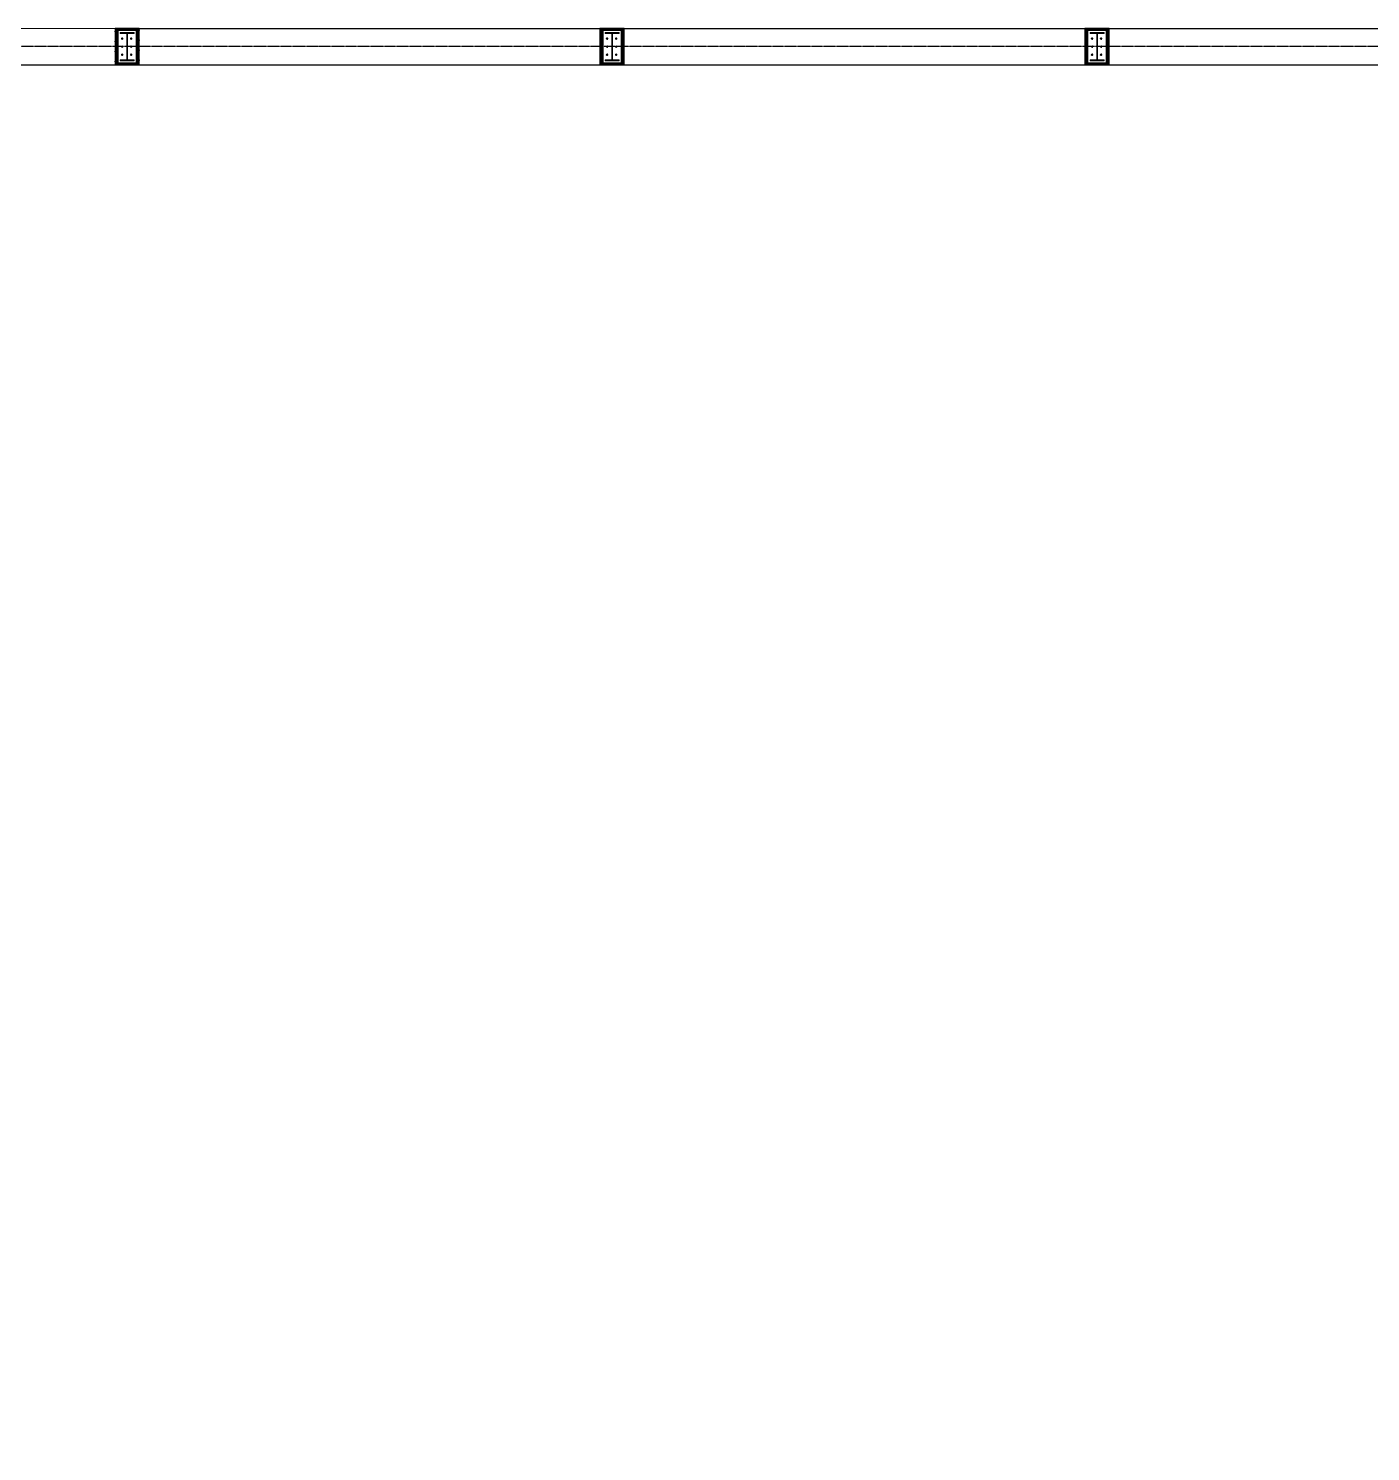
# Model space of a CAD drawing. Header units: millimetres. Extents: x -61993 to 642891, y -429158 to 50967.
# Drawn here: x 609680 to 626285, y -359073 to -341467 of the extents above; entities that cross this region are included whole.
import ezdxf

# ---------------------------------------------------------------- set-up
doc = ezdxf.new("R2010")
doc.units = ezdxf.units.MM
doc.linetypes.add('CENTER', pattern=[50.8, 31.75, -6.35, 6.35, -6.35])
for name, color, linetype, lineweight in [('0.00', 252, 'Continuous', 0), ('0.05', 40, 'Continuous', 5), ('0.09', 172, 'Continuous', 9), ('0.13', 10, 'Continuous', 13), ('WF 300 X 150', 43, 'Continuous', 0)]:
    doc.layers.add(name, color=color, linetype=linetype, lineweight=lineweight)
doc.layers.add('Steel', color=152, linetype='Continuous')
pattern_1 = [(45, (1363.141, -798.975), (-8.838835, 8.838835), []), (45, (1371.98, -798.975), (-8.838835, 8.838835), [15.625, -3.125, 0, -3.125])]

# ---------------------------------------------------------------- blocks, each defined once
blk = doc.blocks.new('A$C085D16B7')
at = {"layer": '0.00', "ltscale": 0.5}
h = blk.add_hatch(dxfattribs=at)
h.set_pattern_fill('ANSI35', color=256, scale=50, style=0)
h.set_pattern_definition(pattern_1)
h.paths.add_polyline_path([(450, 288), (0, 288), (25, 250), (425, 250)])
h.paths.add_polyline_path([(425, 25), (25, 25), (0, -12), (450, -12)])
h = blk.add_hatch(dxfattribs=at)
h.set_pattern_fill('ANSI35', color=256, scale=50, style=0)
h.set_pattern_definition([(135, (-913.16, -798.975), (8.83883, 8.83883), []), (135, (-921.999, -798.975), (8.83883, 8.83883), [15.625, -3.125, 0, -3.125])])
h.paths.add_polyline_path([(0, 288), (25, 250), (25, 25), (0, -12)])
at = {"layer": '0.00'}
h = blk.add_hatch(dxfattribs=at)
h.set_pattern_fill('ANSI31', color=256, scale=30, angle=-90, style=0)
h.set_pattern_definition([(315, (619428.904, -11494.7824), (2.65165043, 2.65165043), [])])
edge = h.paths.add_edge_path()
edge.add_line((389, 225), (400, 225))
edge.add_line((400, 225), (400, 50))
edge.add_line((400, 50), (389, 50))
edge.add_line((389, 50), (389, 129))
edge.add_arc((384, 129), 5, 0, 90)
edge.add_line((384, 134), (66, 134))
edge.add_arc((66, 129), 5, 90, 180)
edge.add_line((61, 129), (61, 50))
edge.add_line((61, 50), (50, 50))
edge.add_line((50, 50), (50, 225))
edge.add_line((50, 225), (61, 225))
edge.add_line((61, 225), (61, 146))
edge.add_arc((66, 146), 5, 180, 270)
edge.add_line((66, 141), (384, 141))
edge.add_arc((384, 146), 5, -90, 0)
edge.add_line((389, 146), (389, 225))
at = {"layer": '0.00', "ltscale": 0.5}
h = blk.add_hatch(dxfattribs=at)
h.set_pattern_fill('ANSI35', color=256, scale=50, style=0)
h.set_pattern_definition(pattern_1)
h.paths.add_polyline_path([(450, 288), (425, 250), (425, 25), (450, -12)])
at = {"layer": '0.05', "ltscale": 0.5}
for points in [[(0, 288), (25, 250)], [(425, 250), (450, 288)], [(25, 25), (0, -12)], [(425, 25), (450, -12)]]:
    blk.add_lwpolyline(points, dxfattribs=at)
blk.add_lwpolyline([(0, -12), (450, -12), (450, 288), (0, 288)], close=True, dxfattribs=at)
at = {"layer": '0.05'}
blk.add_lwpolyline([(25, 250), (25, 25), (425, 25), (425, 250)], close=True, dxfattribs=at)
at = {"layer": '0.09'}
blk.add_lwpolyline([(389, 225), (400, 225), (400, 50), (389, 50), (389, 129, 0.414214), (384, 134), (66, 134, 0.414214), (61, 129), (61, 50), (50, 50), (50, 225), (61, 225), (61, 146, 0.414214), (66, 141), (384, 141, 0.414214), (389, 146)], format="xyb", close=True, dxfattribs=at)
at = {"layer": 'WF 300 X 150'}
for p, q in [((113, 200), (137, 200)), ((125, 212), (125, 188)), ((237, 200), (213, 200)), ((225, 212), (225, 188)), ((337, 200), (313, 200)), ((325, 212), (325, 188)), ((113, 88), (137, 88)), ((125, 76), (125, 99)), ((237, 88), (213, 88)), ((225, 76), (225, 99)), ((337, 88), (313, 88)), ((325, 76), (325, 99))]:
    blk.add_line(p, q, dxfattribs=at)
for centre in [(125, 200), (225, 200), (325, 200), (125, 88), (225, 88), (325, 88)]:
    blk.add_circle(centre, 9.55, dxfattribs=at)
blk = doc.blocks.new('*U166')
at = {"layer": '0.05', "ltscale": 0.5, "rotation": 89.99999999999999}
blk.add_blockref('A$C085D16B7', (138, -225), dxfattribs=at)
blk = doc.blocks.new('*U167')
at = {"color": 0, "linetype": 'ByBlock', "lineweight": -2, "transparency": 16777216}
blk.add_blockref('*U166', (102000, 32700), dxfattribs=at)
blk = doc.blocks.new('Steel Column')
at = {"layer": 'Steel'}
blk.add_lwpolyline([(150, -225), (150, 225), (-150, 225), (-150, -225)], close=True, dxfattribs=at)
blk = doc.blocks.new('*U168')
blk.add_blockref('Steel Column', (0, 0))
blk = doc.blocks.new('*U169')
at = {"color": 0, "linetype": 'ByBlock', "lineweight": -2, "transparency": 16777216}
for p in [(0, 0), (6000, 0), (12000, 0)]:
    blk.add_blockref('*U168', p, dxfattribs=at)
blk = doc.blocks.new('*U170')
at = {"layer": '0.05', "ltscale": 0.5, "rotation": 89.99999999999999}
blk.add_blockref('A$C085D16B7', (138, -225), dxfattribs=at)
blk = doc.blocks.new('*U171')
at = {"color": 0, "linetype": 'ByBlock', "lineweight": -2, "transparency": 16777216}
for p in [(0, 32700), (6000, 32700), (12000, 32700)]:
    blk.add_blockref('*U170', p, dxfattribs=at)

msp = doc.modelspace()

# ---------------------------------------------------------------- linework, layer by layer
msp.add_line((610751.463, -341467.065), (641051.463, -341467.065))
at = {"color": 5, "linetype": 'CENTER', "ltscale": 0.25}
msp.add_lwpolyline([(508901.463, -374392.065), (640901.463, -374392.065), (640901.463, -341692.065), (508901.463, -341692.065)], close=True, dxfattribs=at)
msp.add_lwpolyline([(508901.463, -341917.065), (640901.463, -341917.065)])
at = {"layer": '0.13'}
msp.add_line((508751.463, -341467.065), (611051.463, -341467.065), dxfattribs=at)
msp.add_lwpolyline([(508751.463, -341467.065), (641051.463, -341467.065), (641051.463, -374617.065), (508751.463, -374617.065)], close=True, dxfattribs=at)

# ---------------------------------------------------------------- block references
for name, p in [('*U167', (508901.463, -374392.065)), ('*U169', (610901.463, -341692.065)), ('*U171', (610901.463, -374392.065))]:
    msp.add_blockref(name, p)

doc.saveas('drawing.dxf')
